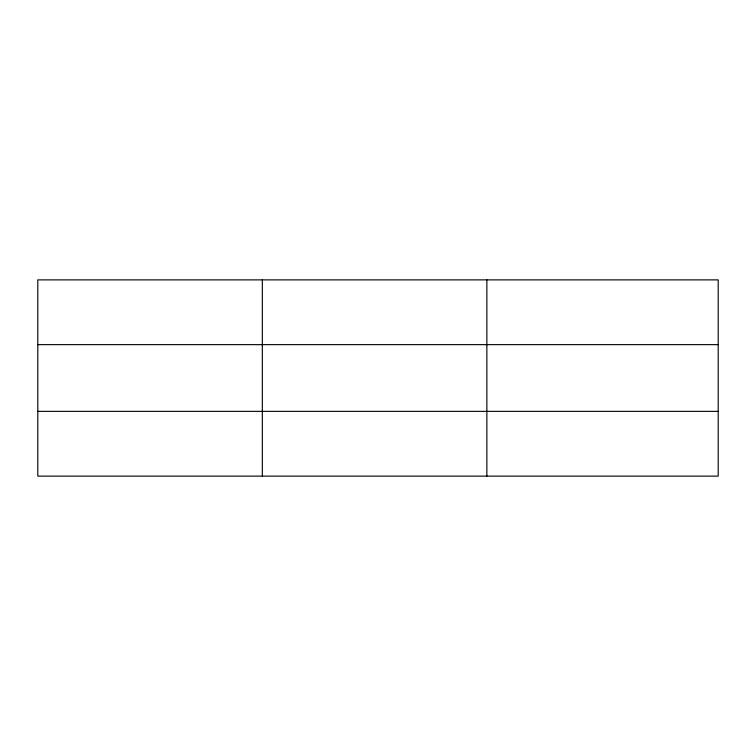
<?xml version="1.0" encoding="UTF-8"?>
<svg xmlns="http://www.w3.org/2000/svg" width="756" height="756" viewBox="0 0 756 756"><rect width="100%" height="100%" fill="white"/><g stroke="black" fill="none" stroke-linecap="round" stroke-linejoin="round"><path stroke-width="1.13" d="M262.332 476.119L262.332 279.881M486.864 476.119L486.864 279.881M718.2 411.358L718.2 476.119L37.8 476.119L37.8 279.881L718.2 279.881L718.2 411.358L37.8 411.358M37.8 344.641L718.2 344.641"/></g></svg>
